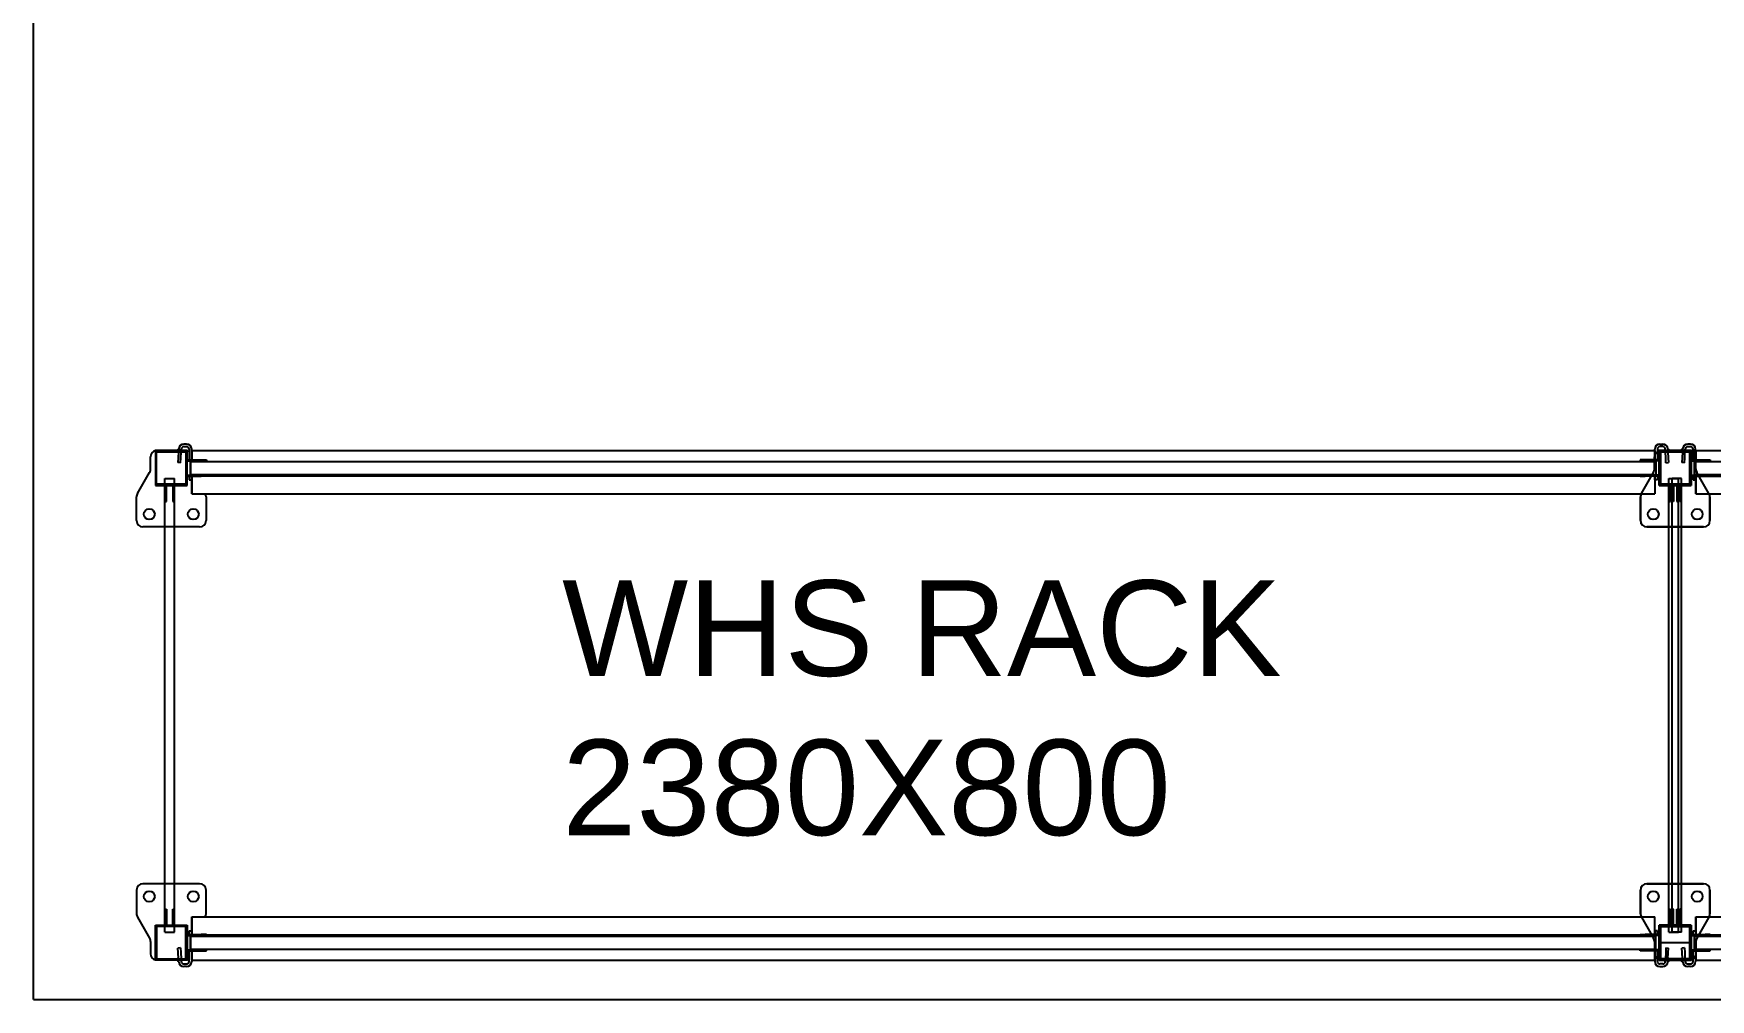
# Model space of a CAD drawing. Header units: millimetres. Extents: x 1478096 to 1808313, y 619971 to 762366.
# Drawn here: x 1781262 to 1783894, y 708918 to 710434 of the extents above; entities that cross this region are included whole.
import ezdxf

# ---------------------------------------------------------------- set-up
doc = ezdxf.new("R2010")
doc.units = ezdxf.units.MM
doc.header["$LTSCALE"] = 10
doc.layers.add('ZZZZDC-ARQ-PAINEL CAMARA', color=151, linetype='Continuous')
doc.layers.add('ZZZZDC-ARQ-RACK PREP.', color=11, linetype='Continuous')
doc.styles.add('RE-PLANTABASE(XREF)$1$ARIAL', font='arial.ttf')

# ---------------------------------------------------------------- blocks, each defined once
blk = doc.blocks.new('ZZRE-PLANTABASE(XREF)$0$RACK-CAMARA')
at = {"layer": 'ZZZZDC-ARQ-RACK PREP.', "linetype": 'ByBlock'}
for p, q in [((-0.3324, 2.4235), (-0.3656, 2.4045)), ((-0.29, 2.425), (-0.3271, 2.425)), ((0.29, 2.425), (0.3271, 2.425)), ((0.3324, 2.4235), (0.3656, 2.4045)), ((-0.4, 2.3865), (-0.4, 2.3955)), ((-0.4, 2.3955), (-0.345, 2.3955)), ((-0.3709, 2.403), (-0.39, 2.403)), ((-0.345, 2.3955), (-0.345, 2.368)), ((-0.28, 2.3655), (-0.28, 2.415)), ((0.28, 2.3655), (0.28, 2.415)), ((0.345, 2.3955), (0.345, 2.368)), ((0.4, 2.3955), (0.345, 2.3955)), ((0.3709, 2.403), (0.39, 2.403)), ((0.4, 2.3865), (0.4, 2.3955)), ((-0.398, 2.3865), (-0.4, 2.3865)), ((-0.4, 2.3855), (-0.4, 2.3865)), ((-0.4, 2.3824), (-0.4, 2.3855)), ((-0.4, 2.3814), (-0.4, 2.3824)), ((-0.4, 2.3805), (-0.4, 2.3814)), ((-0.4, 2.3795), (-0.4, 2.3805)), ((-0.4, 2.3805), (-0.398, 2.3805)), ((-0.4, 2.3615), (-0.4, 2.3795)), ((-0.4, 2.3795), (-0.398, 2.3795)), ((-0.347, 2.3935), (-0.398, 2.3935)), ((-0.398, 2.3935), (-0.398, 2.3865)), ((-0.398, 2.3865), (-0.398, 2.3855)), ((-0.398, 2.3855), (-0.398, 2.3824)), ((-0.398, 2.3824), (-0.398, 2.3814)), ((-0.398, 2.3814), (-0.398, 2.3805)), ((-0.398, 2.3805), (-0.398, 2.3795)), ((-0.398, 2.3795), (-0.398, 2.3615)), ((-0.356, 2.3805), (-0.356, 2.3655)), ((-0.356, 2.3805), (0.356, 2.3805)), ((-0.347, 2.366), (-0.347, 2.3935)), ((-0.347, 2.38), (-0.32, 2.38)), ((-0.347, 2.3475), (-0.347, 2.375)), ((-0.347, 2.3475), (-0.347, 2.375)), ((-0.32, 2.378), (-0.345, 2.378)), ((-0.345, 2.373), (-0.345, 2.3455)), ((-0.345, 2.373), (-0.345, 2.3455)), ((-0.32, 2.38), (-0.32, 2.378)), ((-0.28, 2.326), (-0.28, 2.3755)), ((-0.28, 2.326), (-0.28, 2.3755)), ((0.28, 2.326), (0.28, 2.3755)), ((0.28, 2.326), (0.28, 2.3755)), ((0.347, 2.38), (0.32, 2.38)), ((0.32, 2.38), (0.32, 2.378)), ((0.32, 2.378), (0.345, 2.378)), ((0.345, 2.373), (0.345, 2.3455)), ((0.345, 2.373), (0.345, 2.3455)), ((0.347, 2.366), (0.347, 2.3935)), ((0.347, 2.3935), (0.398, 2.3935)), ((0.347, 2.3475), (0.347, 2.375)), ((0.347, 2.3475), (0.347, 2.375)), ((0.356, 2.3805), (0.356, 2.3655)), ((0.398, 2.3935), (0.398, 2.3865)), ((0.398, 2.3865), (0.4, 2.3865)), ((0.398, 2.3865), (0.398, 2.3855)), ((0.398, 2.3855), (0.398, 2.3824)), ((0.398, 2.3824), (0.398, 2.3814)), ((0.398, 2.3814), (0.398, 2.3805)), ((0.398, 2.3805), (0.398, 2.3795)), ((0.4, 2.3805), (0.398, 2.3805)), ((0.4, 2.3795), (0.398, 2.3795)), ((0.398, 2.3795), (0.398, 2.3615)), ((0.4, 2.3855), (0.4, 2.3865)), ((0.4, 2.3824), (0.4, 2.3855)), ((0.4, 2.3814), (0.4, 2.3824)), ((0.4, 2.3805), (0.4, 2.3814)), ((0.4, 2.3795), (0.4, 2.3805)), ((0.4, 2.3615), (0.4, 2.3795)), ((-0.41, 2.3465), (-0.41, 2.3509)), ((-0.41, 2.3465), (-0.41, 2.3509)), ((-0.406, 2.3509), (-0.406, 2.3465)), ((-0.406, 2.3509), (-0.406, 2.3465)), ((-0.4024, 2.3589), (-0.4025, 2.3589)), ((-0.4024, 2.3589), (-0.4025, 2.3589)), ((-0.4024, 2.3589), (-0.4, 2.359)), ((-0.4024, 2.3589), (-0.4, 2.359)), ((-0.4, 2.355), (-0.4022, 2.3549)), ((-0.4, 2.355), (-0.4022, 2.3549)), ((-0.398, 2.3615), (-0.4, 2.3615)), ((-0.4, 2.3605), (-0.4, 2.3615)), ((-0.398, 2.3615), (-0.4, 2.3615)), ((-0.4, 2.3605), (-0.4, 2.3615)), ((-0.4, 2.3596), (-0.4, 2.3605)), ((-0.4, 2.3605), (-0.398, 2.3605)), ((-0.4, 2.3596), (-0.4, 2.3605)), ((-0.4, 2.3605), (-0.398, 2.3605)), ((-0.4, 2.3586), (-0.4, 2.3596)), ((-0.4, 2.3586), (-0.4, 2.3596)), ((-0.4, 2.3555), (-0.4, 2.3586)), ((-0.4, 2.3555), (-0.4, 2.3586)), ((-0.4, 2.3545), (-0.4, 2.3555)), ((-0.4, 2.3545), (-0.4, 2.3555)), ((-0.4, 2.3545), (-0.398, 2.3545)), ((-0.4, 2.3455), (-0.4, 2.3545)), ((-0.4, 2.3455), (-0.4, 2.3545)), ((-0.4, 2.3545), (-0.398, 2.3545)), ((-0.345, 2.3455), (-0.4, 2.3455)), ((-0.345, 2.3455), (-0.4, 2.3455)), ((-0.398, 2.3615), (-0.398, 2.3605)), ((-0.398, 2.3615), (-0.398, 2.3605)), ((-0.398, 2.3605), (-0.398, 2.3596)), ((-0.398, 2.3605), (-0.398, 2.3596)), ((-0.398, 2.3596), (-0.398, 2.3586)), ((-0.398, 2.3591), (-0.388, 2.3596)), ((-0.398, 2.3596), (-0.398, 2.3586)), ((-0.398, 2.3591), (-0.388, 2.3596)), ((-0.398, 2.3586), (-0.398, 2.3555)), ((-0.398, 2.3586), (-0.398, 2.3555)), ((-0.3878, 2.3556), (-0.398, 2.3551)), ((-0.3878, 2.3556), (-0.398, 2.3551)), ((-0.398, 2.3555), (-0.398, 2.3545)), ((-0.398, 2.3555), (-0.398, 2.3545)), ((-0.398, 2.3545), (-0.398, 2.3475)), ((-0.398, 2.3545), (-0.398, 2.3475)), ((-0.398, 2.3475), (-0.347, 2.3475)), ((-0.398, 2.3475), (-0.347, 2.3475)), ((-0.388, 2.3596), (-0.381, 2.36)), ((-0.388, 2.3596), (-0.381, 2.36)), ((-0.3808, 2.356), (-0.3878, 2.3556)), ((-0.3808, 2.356), (-0.3878, 2.3556)), ((-0.3855, 2.3455), (-0.3855, 2.3235)), ((-0.3855, 2.3455), (-0.3855, 2.3235)), ((-0.3839, 2.3455), (-0.3839, 2.3235)), ((-0.3839, 2.3455), (-0.3839, 2.3235)), ((-0.3808, 2.356), (-0.381, 2.36)), ((-0.3808, 2.356), (-0.381, 2.36)), ((-0.3611, 2.3455), (-0.3611, 2.3235)), ((-0.3611, 2.3455), (-0.3611, 2.3235)), ((-0.3595, 2.3455), (-0.3595, 2.3235)), ((-0.3595, 2.3455), (-0.3595, 2.3235)), ((-0.356, 2.3655), (0.356, 2.3655)), ((-0.32, 2.366), (-0.347, 2.366)), ((-0.345, 2.368), (-0.32, 2.368)), ((-0.32, 2.368), (-0.32, 2.366)), ((0.345, 2.368), (0.32, 2.368)), ((0.32, 2.368), (0.32, 2.366)), ((0.32, 2.366), (0.347, 2.366)), ((0.345, 2.3455), (0.4, 2.3455)), ((0.345, 2.3455), (0.4, 2.3455)), ((0.398, 2.3475), (0.347, 2.3475)), ((0.398, 2.3475), (0.347, 2.3475)), ((0.3595, 2.3455), (0.3595, 2.3235)), ((0.3595, 2.3455), (0.3595, 2.3235)), ((0.3611, 2.3455), (0.3611, 2.3235)), ((0.3611, 2.3455), (0.3611, 2.3235)), ((0.3808, 2.356), (0.381, 2.36)), ((0.3808, 2.356), (0.381, 2.36)), ((0.3808, 2.356), (0.3878, 2.3556)), ((0.3808, 2.356), (0.3878, 2.3556)), ((0.388, 2.3596), (0.381, 2.36)), ((0.388, 2.3596), (0.381, 2.36)), ((0.3839, 2.3455), (0.3839, 2.3235)), ((0.3839, 2.3455), (0.3839, 2.3235)), ((0.3855, 2.3455), (0.3855, 2.3235)), ((0.3855, 2.3455), (0.3855, 2.3235)), ((0.3878, 2.3556), (0.398, 2.3551)), ((0.3878, 2.3556), (0.398, 2.3551)), ((0.398, 2.3591), (0.388, 2.3596)), ((0.398, 2.3591), (0.388, 2.3596)), ((0.398, 2.3615), (0.4, 2.3615)), ((0.398, 2.3615), (0.398, 2.3605)), ((0.398, 2.3615), (0.4, 2.3615)), ((0.398, 2.3615), (0.398, 2.3605)), ((0.398, 2.3605), (0.398, 2.3596)), ((0.4, 2.3605), (0.398, 2.3605)), ((0.398, 2.3605), (0.398, 2.3596)), ((0.4, 2.3605), (0.398, 2.3605)), ((0.398, 2.3596), (0.398, 2.3586)), ((0.398, 2.3596), (0.398, 2.3586)), ((0.398, 2.3586), (0.398, 2.3555)), ((0.398, 2.3586), (0.398, 2.3555)), ((0.398, 2.3555), (0.398, 2.3545)), ((0.398, 2.3555), (0.398, 2.3545)), ((0.398, 2.3545), (0.398, 2.3475)), ((0.4, 2.3545), (0.398, 2.3545)), ((0.4, 2.3545), (0.398, 2.3545)), ((0.398, 2.3545), (0.398, 2.3475)), ((0.4, 2.3605), (0.4, 2.3615)), ((0.4, 2.3605), (0.4, 2.3615)), ((0.4, 2.3596), (0.4, 2.3605)), ((0.4, 2.3596), (0.4, 2.3605)), ((0.4, 2.3586), (0.4, 2.3596)), ((0.4, 2.3586), (0.4, 2.3596)), ((0.4024, 2.3589), (0.4, 2.359)), ((0.4024, 2.3589), (0.4, 2.359)), ((0.4, 2.3555), (0.4, 2.3586)), ((0.4, 2.3555), (0.4, 2.3586)), ((0.4, 2.3545), (0.4, 2.3555)), ((0.4, 2.3545), (0.4, 2.3555)), ((0.4, 2.355), (0.4022, 2.3549)), ((0.4, 2.355), (0.4022, 2.3549)), ((0.4, 2.3455), (0.4, 2.3545)), ((0.4, 2.3455), (0.4, 2.3545)), ((0.4024, 2.3589), (0.4025, 2.3589)), ((0.4024, 2.3589), (0.4025, 2.3589)), ((0.406, 2.3509), (0.406, 2.3465)), ((0.406, 2.3509), (0.406, 2.3465)), ((0.41, 2.3465), (0.41, 2.3509)), ((0.41, 2.3465), (0.41, 2.3509)), ((-0.402, 2.3425), (-0.3855, 2.3425)), ((-0.402, 2.3425), (-0.3855, 2.3425)), ((-0.3855, 2.3385), (-0.402, 2.3385)), ((-0.3855, 2.3385), (-0.402, 2.3385)), ((-0.4, 2.3382), (-0.4, 0.0422)), ((-0.3855, 2.3382), (-0.4, 2.3382)), ((-0.4, 2.3382), (-0.3855, 2.3382)), ((-0.3855, 2.3235), (-0.3855, 2.3155)), ((-0.3855, 2.3235), (-0.3855, 2.3155)), ((-0.3839, 2.3155), (-0.3839, 2.3235)), ((-0.3839, 2.3155), (-0.3839, 2.3235)), ((-0.3625, 2.3402), (-0.3825, 2.3402)), ((-0.3825, 2.3402), (-0.3625, 2.3402)), ((-0.3825, 2.3382), (-0.3825, 0.0402)), ((-0.3625, 2.3382), (-0.3625, 0.0402)), ((-0.3611, 2.3235), (-0.3611, 2.3155)), ((-0.3611, 2.3235), (-0.3611, 2.3155)), ((-0.36, 2.3382), (-0.36, 0.065)), ((-0.3595, 2.3425), (-0.354, 2.3425)), ((-0.3595, 2.3425), (-0.354, 2.3425)), ((-0.354, 2.3385), (-0.3595, 2.3385)), ((-0.354, 2.3385), (-0.3595, 2.3385)), ((-0.3318, 2.3382), (-0.3595, 2.3382)), ((-0.3595, 2.3382), (-0.3318, 2.3382)), ((-0.3595, 2.3155), (-0.3595, 2.3235)), ((-0.3595, 2.3155), (-0.3595, 2.3235)), ((-0.354, 2.3425), (-0.354, 2.3385)), ((-0.354, 2.3425), (-0.354, 2.3385)), ((-0.3318, 2.3382), (-0.3318, 0.0422)), ((0.3318, 2.3382), (0.3318, 0.0422)), ((0.3318, 2.3382), (0.3595, 2.3382)), ((0.3595, 2.3382), (0.3318, 2.3382)), ((0.3595, 2.3425), (0.354, 2.3425)), ((0.354, 2.3425), (0.354, 2.3385)), ((0.3595, 2.3425), (0.354, 2.3425)), ((0.354, 2.3425), (0.354, 2.3385)), ((0.354, 2.3385), (0.3595, 2.3385)), ((0.354, 2.3385), (0.3595, 2.3385)), ((0.3595, 2.3382), (0.36, 0.065)), ((0.3595, 2.3155), (0.3595, 2.3235)), ((0.3595, 2.3155), (0.3595, 2.3235)), ((0.3611, 2.3235), (0.3611, 2.3155)), ((0.3611, 2.3235), (0.3611, 2.3155)), ((0.3625, 2.3402), (0.3825, 2.3402)), ((0.3825, 2.3402), (0.3625, 2.3402)), ((0.3625, 2.3382), (0.3625, 0.0402)), ((0.3825, 2.3382), (0.3825, 0.0402)), ((0.3839, 2.3155), (0.3839, 2.3235)), ((0.3839, 2.3155), (0.3839, 2.3235)), ((0.402, 2.3425), (0.3855, 2.3425)), ((0.402, 2.3425), (0.3855, 2.3425)), ((0.3855, 2.3385), (0.402, 2.3385)), ((0.3855, 2.3385), (0.402, 2.3385)), ((0.3855, 2.3382), (0.4, 2.3382)), ((0.4, 2.3382), (0.3855, 2.3382)), ((0.3855, 2.3235), (0.3855, 2.3155)), ((0.3855, 2.3235), (0.3855, 2.3155)), ((0.4, 2.3382), (0.4, 0.0422)), ((-0.3855, 2.3155), (-0.3839, 2.3155)), ((-0.3855, 2.3155), (-0.3839, 2.3155)), ((-0.3839, 2.3155), (-0.3825, 2.3155)), ((-0.3839, 2.3155), (-0.3825, 2.3155)), ((-0.3625, 2.3155), (-0.3611, 2.3155)), ((-0.3625, 2.3155), (-0.3611, 2.3155)), ((-0.3611, 2.3155), (-0.3595, 2.3155)), ((-0.3611, 2.3155), (-0.3595, 2.3155)), ((-0.3271, 2.316), (-0.29, 2.316)), ((-0.3271, 2.316), (-0.29, 2.316)), ((0.3271, 2.316), (0.29, 2.316)), ((0.3271, 2.316), (0.29, 2.316)), ((0.3611, 2.3155), (0.3595, 2.3155)), ((0.3611, 2.3155), (0.3595, 2.3155)), ((0.3625, 2.3155), (0.3611, 2.3155)), ((0.3625, 2.3155), (0.3611, 2.3155)), ((0.3839, 2.3155), (0.3825, 2.3155)), ((0.3839, 2.3155), (0.3825, 2.3155)), ((0.3855, 2.3155), (0.3839, 2.3155)), ((0.3855, 2.3155), (0.3839, 2.3155)), ((-0.3855, 0.065), (-0.3839, 0.065)), ((-0.3855, 0.057), (-0.3855, 0.065)), ((-0.3855, 0.035), (-0.3855, 0.057)), ((-0.3839, 0.065), (-0.3825, 0.065)), ((-0.3839, 0.065), (-0.3839, 0.057)), ((-0.3839, 0.035), (-0.3839, 0.057)), ((-0.3625, 0.065), (-0.3611, 0.065)), ((-0.3611, 0.065), (-0.3595, 0.065)), ((-0.3611, 0.057), (-0.3611, 0.065)), ((-0.3611, 0.035), (-0.3611, 0.057)), ((-0.3595, 0.065), (-0.3595, 0.057)), ((-0.3595, 0.035), (-0.3595, 0.057)), ((-0.3271, 0.0645), (-0.29, 0.0645)), ((-0.28, 0.0545), (-0.28, 0.005)), ((0.28, 0.0545), (0.28, 0.005)), ((0.3271, 0.0645), (0.29, 0.0645)), ((0.3595, 0.065), (0.3595, 0.057)), ((0.3611, 0.065), (0.3595, 0.065)), ((0.3595, 0.035), (0.3595, 0.057)), ((0.3611, 0.057), (0.3611, 0.065)), ((0.3625, 0.065), (0.3611, 0.065)), ((0.3611, 0.035), (0.3611, 0.057)), ((0.3839, 0.065), (0.3825, 0.065)), ((0.3855, 0.065), (0.3839, 0.065)), ((0.3839, 0.065), (0.3839, 0.057)), ((0.3839, 0.035), (0.3839, 0.057)), ((0.3855, 0.057), (0.3855, 0.065)), ((0.3855, 0.035), (0.3855, 0.057)), ((-0.41, 0.034), (-0.41, 0.0296)), ((-0.406, 0.0296), (-0.406, 0.034)), ((-0.3855, 0.042), (-0.402, 0.042)), ((-0.402, 0.038), (-0.3855, 0.038)), ((-0.4, 0.0422), (-0.3855, 0.0422)), ((-0.345, 0.035), (-0.4, 0.035)), ((-0.4, 0.035), (-0.4, 0.026)), ((-0.398, 0.026), (-0.398, 0.033)), ((-0.398, 0.033), (-0.347, 0.033)), ((-0.3825, 0.0402), (-0.3625, 0.0402)), ((-0.3725, 0.035), (-0.3725, -0.015)), ((-0.3595, 0.0422), (-0.3318, 0.0422)), ((-0.354, 0.042), (-0.3595, 0.042)), ((-0.3595, 0.038), (-0.354, 0.038)), ((-0.354, 0.038), (-0.354, 0.042)), ((-0.347, 0.033), (-0.347, 0.0055)), ((-0.345, 0.0075), (-0.345, 0.035)), ((0.3595, 0.0422), (0.3318, 0.0422)), ((0.345, 0.0075), (0.345, 0.035)), ((0.345, 0.035), (0.4, 0.035)), ((0.347, 0.033), (0.347, 0.0055)), ((0.398, 0.033), (0.347, 0.033)), ((0.354, 0.038), (0.354, 0.042)), ((0.354, 0.042), (0.3595, 0.042)), ((0.3595, 0.038), (0.354, 0.038)), ((0.3825, 0.0402), (0.3625, 0.0402)), ((0.4, 0.0422), (0.3855, 0.0422)), ((0.3855, 0.042), (0.402, 0.042)), ((0.402, 0.038), (0.3855, 0.038)), ((0.398, 0.026), (0.398, 0.033)), ((0.4, 0.035), (0.4, 0.026)), ((0.406, 0.0296), (0.406, 0.034)), ((0.41, 0.034), (0.41, 0.0296)), ((-0.4024, 0.0216), (-0.4025, 0.0216)), ((-0.4024, 0.0216), (-0.4, 0.0215)), ((-0.4, 0.0255), (-0.4022, 0.0256)), ((-0.4, 0.026), (-0.398, 0.026)), ((-0.4, 0.026), (-0.4, 0.025)), ((-0.4, 0.025), (-0.4, 0.0219)), ((-0.4, 0.0219), (-0.4, 0.0209)), ((-0.4, 0.0209), (-0.4, 0.02)), ((-0.4, 0.02), (-0.4, 0.019)), ((-0.4, 0.02), (-0.398, 0.02)), ((-0.4, 0.019), (-0.4, 0.001)), ((-0.398, 0.019), (-0.4, 0.019)), ((-0.4, 0.001), (-0.398, 0.001)), ((-0.4, 0.001), (-0.4, 0)), ((-0.398, 0.025), (-0.398, 0.026)), ((-0.3878, 0.0249), (-0.398, 0.0254)), ((-0.398, 0.0219), (-0.398, 0.025)), ((-0.398, 0.0209), (-0.398, 0.0219)), ((-0.398, 0.0214), (-0.388, 0.0209)), ((-0.398, 0.02), (-0.398, 0.0209)), ((-0.398, 0.019), (-0.398, 0.02)), ((-0.398, 0.001), (-0.398, 0.019)), ((-0.398, 0), (-0.398, 0.001)), ((-0.388, 0.0209), (-0.381, 0.0205)), ((-0.3808, 0.0245), (-0.3878, 0.0249)), ((-0.3808, 0.0245), (-0.381, 0.0205)), ((-0.356, 0), (-0.356, 0.015)), ((-0.356, 0.015), (0.356, 0.015)), ((-0.356, 0), (0.356, 0)), ((-0.347, 0.0145), (-0.347, -0.013)), ((-0.32, 0.0145), (-0.347, 0.0145)), ((-0.347, 0.0005), (-0.32, 0.0005)), ((-0.345, -0.015), (-0.345, 0.0125)), ((-0.345, 0.0125), (-0.32, 0.0125)), ((-0.32, 0.0025), (-0.345, 0.0025)), ((-0.32, 0.0125), (-0.32, 0.0145)), ((-0.32, 0.0005), (-0.32, 0.0025)), ((-0.28, 0.015), (-0.28, -0.0345)), ((0.28, 0.015), (0.28, -0.0345)), ((0.32, 0.0125), (0.32, 0.0145)), ((0.32, 0.0145), (0.347, 0.0145)), ((0.345, 0.0125), (0.32, 0.0125)), ((0.32, 0.0005), (0.32, 0.0025)), ((0.32, 0.0025), (0.345, 0.0025)), ((0.347, 0.0005), (0.32, 0.0005)), ((0.345, -0.015), (0.345, 0.0125)), ((0.347, 0.0145), (0.347, -0.013)), ((0.356, 0), (0.356, 0.015)), ((0.3808, 0.0245), (0.3878, 0.0249)), ((0.3808, 0.0245), (0.381, 0.0205)), ((0.388, 0.0209), (0.381, 0.0205)), ((0.3878, 0.0249), (0.398, 0.0254)), ((0.398, 0.0214), (0.388, 0.0209)), ((0.4, 0.026), (0.398, 0.026)), ((0.398, 0.025), (0.398, 0.026)), ((0.398, 0.0219), (0.398, 0.025)), ((0.398, 0.0209), (0.398, 0.0219)), ((0.398, 0.02), (0.398, 0.0209)), ((0.398, 0.019), (0.398, 0.02)), ((0.4, 0.02), (0.398, 0.02)), ((0.398, 0.001), (0.398, 0.019)), ((0.398, 0.019), (0.4, 0.019)), ((0.4, 0.001), (0.398, 0.001)), ((0.398, 0), (0.398, 0.001)), ((0.4, 0.026), (0.4, 0.025)), ((0.4, 0.0255), (0.4022, 0.0256)), ((0.4, 0.025), (0.4, 0.0219)), ((0.4, 0.0219), (0.4, 0.0209)), ((0.4024, 0.0216), (0.4, 0.0215)), ((0.4, 0.0209), (0.4, 0.02)), ((0.4, 0.02), (0.4, 0.019)), ((0.4, 0.019), (0.4, 0.001)), ((0.4, 0.001), (0.4, 0)), ((0.4024, 0.0216), (0.4025, 0.0216)), ((-0.4, 0), (-0.4, -0.0009)), ((-0.4, 0), (-0.398, 0)), ((-0.4, -0.0009), (-0.4, -0.0019)), ((-0.4, -0.0019), (-0.4, -0.005)), ((-0.4, -0.005), (-0.4, -0.006)), ((-0.398, -0.006), (-0.4, -0.006)), ((-0.4, -0.006), (-0.4, -0.015)), ((-0.4, -0.015), (-0.345, -0.015)), ((-0.398, -0.0009), (-0.398, 0)), ((-0.398, -0.0019), (-0.398, -0.0009)), ((-0.398, -0.005), (-0.398, -0.0019)), ((-0.398, -0.006), (-0.398, -0.005)), ((-0.398, -0.013), (-0.398, -0.006)), ((-0.347, -0.013), (-0.398, -0.013)), ((-0.3709, -0.0225), (-0.39, -0.0225)), ((-0.3324, -0.043), (-0.3656, -0.024)), ((0.3324, -0.043), (0.3656, -0.024)), ((0.4, -0.015), (0.345, -0.015)), ((0.347, -0.013), (0.398, -0.013)), ((0.3709, -0.0225), (0.39, -0.0225)), ((0.398, -0.0009), (0.398, 0)), ((0.4, 0), (0.398, 0)), ((0.398, -0.0019), (0.398, -0.0009)), ((0.398, -0.005), (0.398, -0.0019)), ((0.398, -0.006), (0.398, -0.005)), ((0.398, -0.013), (0.398, -0.006)), ((0.398, -0.006), (0.4, -0.006)), ((0.4, 0), (0.4, -0.0009)), ((0.4, -0.0009), (0.4, -0.0019)), ((0.4, -0.0019), (0.4, -0.005)), ((0.4, -0.005), (0.4, -0.006)), ((0.4, -0.006), (0.4, -0.015)), ((-0.29, -0.0445), (-0.3271, -0.0445)), ((0.29, -0.0445), (0.3271, -0.0445))]:
    blk.add_line(p, q, dxfattribs=at)
for centre in [(-0.3, 2.405), (0.3, 2.405), (-0.3, 2.336), (-0.3, 2.336), (0.3, 2.336), (0.3, 2.336), (-0.3, 0.0445), (0.3, 0.0445), (-0.3, -0.0245), (0.3, -0.0245)]:
    blk.add_circle(centre, 0.0085, dxfattribs=at)
for centre, radius, start, end in [((-0.3271, 2.415), 0.01, 90, 122.0054), ((-0.29, 2.415), 0.01, 0, 90), ((0.29, 2.415), 0.01, 90, 180), ((0.3271, 2.415), 0.01, 57.9946, 90), ((-0.39, 2.393), 0.01, 90, 165.5225), ((-0.3709, 2.413), 0.01, 270, 302.0054), ((0.3709, 2.413), 0.01, 237.9946, 270), ((0.39, 2.393), 0.01, 14.4775, 90), ((-0.402, 2.3509), 0.008, 92.9609, 180), ((-0.402, 2.3509), 0.008, 92.9609, 180), ((-0.402, 2.3465), 0.008, 180, 270), ((-0.402, 2.3465), 0.008, 180, 270), ((-0.402, 2.3509), 0.004, 92.9609, 180), ((-0.402, 2.3509), 0.004, 92.9609, 180), ((-0.402, 2.3465), 0.004, 180, 270), ((-0.402, 2.3465), 0.004, 180, 270), ((-0.3994, 2.3578), 0.00325, 100.4456, 160.3411), ((-0.3994, 2.3578), 0.00325, 100.4456, 160.3411), ((-0.39, 2.348), 0.01, 194.4775, 213.3687), ((-0.39, 2.348), 0.01, 194.4775, 213.3653), ((-0.3994, 2.3578), 0.00325, 25.5808, 64.2731), ((-0.3994, 2.3578), 0.00325, 25.5808, 64.2731), ((0.3994, 2.3578), 0.00325, 115.7269, 154.4192), ((0.3994, 2.3578), 0.00325, 115.7269, 154.4192), ((0.39, 2.348), 0.01, 326.6313, 345.5225), ((0.39, 2.348), 0.01, 326.6347, 345.5225), ((0.3994, 2.3578), 0.00325, 19.6589, 79.5544), ((0.3994, 2.3578), 0.00325, 19.6589, 79.5544), ((0.402, 2.3465), 0.008, 270, 0), ((0.402, 2.3465), 0.004, 270, 0), ((0.402, 2.3465), 0.004, 270, 0), ((0.402, 2.3465), 0.008, 270, 0), ((0.402, 2.3509), 0.004, 0, 87.0391), ((0.402, 2.3509), 0.004, 0, 87.0391), ((0.402, 2.3509), 0.008, 0, 87.0391), ((0.402, 2.3509), 0.008, 0, 87.0391), ((-0.39, 2.348), 0.01, 251.8096, 257.1738), ((-0.39, 2.348), 0.01, 251.8007, 257.1491), ((-0.3271, 2.326), 0.01, 242.434, 270), ((-0.3271, 2.326), 0.01, 242.434, 270), ((-0.29, 2.326), 0.01, 270, 0), ((-0.29, 2.326), 0.01, 270, 0), ((0.29, 2.326), 0.01, 180, 270), ((0.29, 2.326), 0.01, 180, 270), ((0.3271, 2.326), 0.01, 270, 297.566), ((0.3271, 2.326), 0.01, 270, 297.566), ((0.39, 2.348), 0.01, 282.8262, 288.1904), ((0.39, 2.348), 0.01, 282.8509, 288.1993), ((-0.3271, 0.0545), 0.01, 90, 117.566), ((-0.29, 0.0545), 0.01, 0, 90), ((0.29, 0.0545), 0.01, 90, 180), ((0.3271, 0.0545), 0.01, 62.434, 90), ((-0.402, 0.034), 0.008, 90, 180), ((-0.402, 0.0296), 0.008, 180, 267.0391), ((-0.402, 0.034), 0.004, 90, 180), ((-0.402, 0.0296), 0.004, 180, 267.0391), ((-0.39, 0.0325), 0.01, 146.6347, 165.5225), ((-0.39, 0.0325), 0.01, 102.8509, 108.1993), ((0.39, 0.0325), 0.01, 71.8007, 77.1491), ((0.39, 0.0325), 0.01, 14.4775, 33.3653), ((0.402, 0.034), 0.008, 0, 90), ((0.402, 0.034), 0.004, 0, 90), ((0.402, 0.0296), 0.004, 272.9609, 0), ((0.402, 0.0296), 0.008, 272.9609, 0), ((-0.3994, 0.0227), 0.00325, 199.6589, 259.5544), ((-0.3994, 0.0227), 0.00325, 295.7269, 334.4192), ((0.3994, 0.0227), 0.00325, 205.5808, 244.2731), ((0.3994, 0.0227), 0.00325, 280.4456, 340.3411), ((-0.39, -0.0125), 0.01, 194.4775, 270), ((-0.3709, -0.0325), 0.01, 57.9946, 90), ((0.3709, -0.0325), 0.01, 90, 122.0054), ((0.39, -0.0125), 0.01, 270, 345.5225), ((-0.3271, -0.0345), 0.01, 237.9946, 270), ((-0.29, -0.0345), 0.01, 270, 0), ((0.29, -0.0345), 0.01, 180, 270), ((0.3271, -0.0345), 0.01, 270, 302.0054)]:
    blk.add_arc(centre, radius, start, end, dxfattribs=at)
blk = doc.blocks.new('ZZRE-PLANTABASE(XREF)$0$RACK-CAMARA-MITAD')
at = {"layer": 'ZZZZDC-ARQ-RACK PREP.'}
for p, q in [((-0.3709, 1.2127), (-0.39, 1.2127)), ((-0.3324, 1.2332), (-0.3656, 1.2143)), ((-0.29, 1.2347), (-0.3271, 1.2347)), ((-0.28, 1.1752), (-0.28, 1.2247)), ((0.28, 1.1752), (0.28, 1.2247)), ((0.29, 1.2347), (0.3271, 1.2347)), ((0.3324, 1.2332), (0.3656, 1.2143)), ((0.3709, 1.2127), (0.39, 1.2127)), ((-0.4, 1.1962), (-0.4, 1.2052)), ((-0.4, 1.2052), (-0.345, 1.2052)), ((-0.398, 1.1962), (-0.4, 1.1962)), ((-0.4, 1.1952), (-0.4, 1.1962)), ((-0.4, 1.1922), (-0.4, 1.1952)), ((-0.4, 1.1912), (-0.4, 1.1922)), ((-0.4, 1.1902), (-0.4, 1.1912)), ((-0.4, 1.1892), (-0.4, 1.1902)), ((-0.4, 1.1902), (-0.398, 1.1902)), ((-0.4, 1.1712), (-0.4, 1.1892)), ((-0.4, 1.1892), (-0.398, 1.1892)), ((-0.347, 1.2032), (-0.398, 1.2032)), ((-0.398, 1.2032), (-0.398, 1.1962)), ((-0.398, 1.1962), (-0.398, 1.1952)), ((-0.398, 1.1952), (-0.398, 1.1922)), ((-0.398, 1.1922), (-0.398, 1.1912)), ((-0.398, 1.1912), (-0.398, 1.1902)), ((-0.398, 1.1902), (-0.398, 1.1892)), ((-0.398, 1.1892), (-0.398, 1.1712)), ((-0.356, 1.1902), (-0.356, 1.1752)), ((-0.356, 1.1902), (0.356, 1.1902)), ((-0.347, 1.1757), (-0.347, 1.2032)), ((-0.347, 1.1897), (-0.32, 1.1897)), ((-0.347, 1.1572), (-0.347, 1.1847)), ((-0.347, 1.1572), (-0.347, 1.1847)), ((-0.345, 1.2052), (-0.345, 1.1777)), ((-0.32, 1.1877), (-0.345, 1.1877)), ((-0.32, 1.1897), (-0.32, 1.1877)), ((-0.28, 1.1357), (-0.28, 1.1852)), ((-0.28, 1.1357), (-0.28, 1.1852)), ((0.28, 1.1357), (0.28, 1.1852)), ((0.28, 1.1357), (0.28, 1.1852)), ((0.347, 1.1897), (0.32, 1.1897)), ((0.32, 1.1897), (0.32, 1.1877)), ((0.32, 1.1877), (0.345, 1.1877)), ((0.345, 1.2052), (0.345, 1.1777)), ((0.4, 1.2052), (0.345, 1.2052)), ((0.347, 1.1757), (0.347, 1.2032)), ((0.347, 1.2032), (0.398, 1.2032)), ((0.347, 1.1572), (0.347, 1.1847)), ((0.347, 1.1572), (0.347, 1.1847)), ((0.356, 1.1902), (0.356, 1.1752)), ((0.398, 1.2032), (0.398, 1.1962)), ((0.398, 1.1962), (0.4, 1.1962)), ((0.398, 1.1962), (0.398, 1.1952)), ((0.398, 1.1952), (0.398, 1.1922)), ((0.398, 1.1922), (0.398, 1.1912)), ((0.398, 1.1912), (0.398, 1.1902)), ((0.398, 1.1902), (0.398, 1.1892)), ((0.4, 1.1902), (0.398, 1.1902)), ((0.4, 1.1892), (0.398, 1.1892)), ((0.398, 1.1892), (0.398, 1.1712)), ((0.4, 1.1962), (0.4, 1.2052)), ((0.4, 1.1952), (0.4, 1.1962)), ((0.4, 1.1922), (0.4, 1.1952)), ((0.4, 1.1912), (0.4, 1.1922)), ((0.4, 1.1902), (0.4, 1.1912)), ((0.4, 1.1892), (0.4, 1.1902)), ((0.4, 1.1712), (0.4, 1.1892)), ((-0.41, 1.1562), (-0.41, 1.1607)), ((-0.41, 1.1562), (-0.41, 1.1607)), ((-0.406, 1.1607), (-0.406, 1.1562)), ((-0.406, 1.1607), (-0.406, 1.1562)), ((-0.4024, 1.1686), (-0.4025, 1.1686)), ((-0.4024, 1.1686), (-0.4025, 1.1686)), ((-0.4024, 1.1686), (-0.4, 1.1688)), ((-0.4024, 1.1686), (-0.4, 1.1688)), ((-0.4, 1.1648), (-0.4022, 1.1646)), ((-0.4, 1.1648), (-0.4022, 1.1646)), ((-0.398, 1.1712), (-0.4, 1.1712)), ((-0.4, 1.1702), (-0.4, 1.1712)), ((-0.398, 1.1712), (-0.4, 1.1712)), ((-0.4, 1.1702), (-0.4, 1.1712)), ((-0.4, 1.1693), (-0.4, 1.1702)), ((-0.4, 1.1702), (-0.398, 1.1702)), ((-0.4, 1.1693), (-0.4, 1.1702)), ((-0.4, 1.1702), (-0.398, 1.1702)), ((-0.4, 1.1683), (-0.4, 1.1693)), ((-0.4, 1.1683), (-0.4, 1.1693)), ((-0.4, 1.1652), (-0.4, 1.1683)), ((-0.4, 1.1652), (-0.4, 1.1683)), ((-0.4, 1.1642), (-0.4, 1.1652)), ((-0.4, 1.1642), (-0.4, 1.1652)), ((-0.4, 1.1642), (-0.398, 1.1642)), ((-0.4, 1.1552), (-0.4, 1.1642)), ((-0.4, 1.1552), (-0.4, 1.1642)), ((-0.4, 1.1642), (-0.398, 1.1642)), ((-0.398, 1.1712), (-0.398, 1.1702)), ((-0.398, 1.1712), (-0.398, 1.1702)), ((-0.398, 1.1702), (-0.398, 1.1693)), ((-0.398, 1.1702), (-0.398, 1.1693)), ((-0.398, 1.1689), (-0.388, 1.1694)), ((-0.398, 1.1689), (-0.388, 1.1694)), ((-0.398, 1.1693), (-0.398, 1.1683)), ((-0.398, 1.1693), (-0.398, 1.1683)), ((-0.398, 1.1683), (-0.398, 1.1652)), ((-0.398, 1.1683), (-0.398, 1.1652)), ((-0.3878, 1.1654), (-0.398, 1.1649)), ((-0.3878, 1.1654), (-0.398, 1.1649)), ((-0.398, 1.1652), (-0.398, 1.1642)), ((-0.398, 1.1652), (-0.398, 1.1642)), ((-0.398, 1.1642), (-0.398, 1.1572)), ((-0.398, 1.1642), (-0.398, 1.1572)), ((-0.388, 1.1694), (-0.381, 1.1697)), ((-0.388, 1.1694), (-0.381, 1.1697)), ((-0.3808, 1.1658), (-0.3878, 1.1654)), ((-0.3808, 1.1658), (-0.3878, 1.1654)), ((-0.3808, 1.1658), (-0.381, 1.1697)), ((-0.3808, 1.1658), (-0.381, 1.1697)), ((-0.356, 1.1752), (0.356, 1.1752)), ((-0.32, 1.1757), (-0.347, 1.1757)), ((-0.345, 1.1827), (-0.345, 1.1552)), ((-0.345, 1.1827), (-0.345, 1.1552)), ((-0.345, 1.1777), (-0.32, 1.1777)), ((-0.32, 1.1777), (-0.32, 1.1757)), ((0.345, 1.1777), (0.32, 1.1777)), ((0.32, 1.1777), (0.32, 1.1757)), ((0.32, 1.1757), (0.347, 1.1757)), ((0.345, 1.1827), (0.345, 1.1552)), ((0.345, 1.1827), (0.345, 1.1552)), ((0.3808, 1.1658), (0.381, 1.1697)), ((0.3808, 1.1658), (0.381, 1.1697)), ((0.3808, 1.1658), (0.3878, 1.1654)), ((0.3808, 1.1658), (0.3878, 1.1654)), ((0.388, 1.1694), (0.381, 1.1697)), ((0.388, 1.1694), (0.381, 1.1697)), ((0.3878, 1.1654), (0.398, 1.1649)), ((0.3878, 1.1654), (0.398, 1.1649)), ((0.398, 1.1689), (0.388, 1.1694)), ((0.398, 1.1689), (0.388, 1.1694)), ((0.398, 1.1712), (0.4, 1.1712)), ((0.398, 1.1712), (0.398, 1.1702)), ((0.398, 1.1712), (0.4, 1.1712)), ((0.398, 1.1712), (0.398, 1.1702)), ((0.398, 1.1702), (0.398, 1.1693)), ((0.4, 1.1702), (0.398, 1.1702)), ((0.398, 1.1702), (0.398, 1.1693)), ((0.4, 1.1702), (0.398, 1.1702)), ((0.398, 1.1693), (0.398, 1.1683)), ((0.398, 1.1693), (0.398, 1.1683)), ((0.398, 1.1683), (0.398, 1.1652)), ((0.398, 1.1683), (0.398, 1.1652)), ((0.398, 1.1652), (0.398, 1.1642)), ((0.398, 1.1652), (0.398, 1.1642)), ((0.398, 1.1642), (0.398, 1.1572)), ((0.4, 1.1642), (0.398, 1.1642)), ((0.4, 1.1642), (0.398, 1.1642)), ((0.398, 1.1642), (0.398, 1.1572)), ((0.4, 1.1702), (0.4, 1.1712)), ((0.4, 1.1702), (0.4, 1.1712)), ((0.4, 1.1693), (0.4, 1.1702)), ((0.4, 1.1693), (0.4, 1.1702)), ((0.4, 1.1683), (0.4, 1.1693)), ((0.4, 1.1683), (0.4, 1.1693)), ((0.4024, 1.1686), (0.4, 1.1688)), ((0.4024, 1.1686), (0.4, 1.1688)), ((0.4, 1.1652), (0.4, 1.1683)), ((0.4, 1.1652), (0.4, 1.1683)), ((0.4, 1.1642), (0.4, 1.1652)), ((0.4, 1.1642), (0.4, 1.1652)), ((0.4, 1.1648), (0.4022, 1.1646)), ((0.4, 1.1648), (0.4022, 1.1646)), ((0.4, 1.1552), (0.4, 1.1642)), ((0.4, 1.1552), (0.4, 1.1642)), ((0.4024, 1.1686), (0.4025, 1.1686)), ((0.4024, 1.1686), (0.4025, 1.1686)), ((0.406, 1.1607), (0.406, 1.1562)), ((0.406, 1.1607), (0.406, 1.1562)), ((0.41, 1.1562), (0.41, 1.1607)), ((0.41, 1.1562), (0.41, 1.1607)), ((-0.402, 1.1522), (-0.3855, 1.1522)), ((-0.402, 1.1522), (-0.3855, 1.1522)), ((-0.3855, 1.1482), (-0.402, 1.1482)), ((-0.3855, 1.1482), (-0.402, 1.1482)), ((-0.345, 1.1552), (-0.4, 1.1552)), ((-0.345, 1.1552), (-0.4, 1.1552)), ((-0.4, 1.148), (-0.4, 0.0422)), ((-0.3855, 1.148), (-0.4, 1.148)), ((-0.4, 1.148), (-0.3855, 1.148)), ((-0.398, 1.1572), (-0.347, 1.1572)), ((-0.398, 1.1572), (-0.347, 1.1572)), ((-0.3855, 1.1552), (-0.3855, 1.1332)), ((-0.3855, 1.1552), (-0.3855, 1.1332)), ((-0.3855, 1.1332), (-0.3855, 1.1252)), ((-0.3855, 1.1332), (-0.3855, 1.1252)), ((-0.3839, 1.1552), (-0.3839, 1.1332)), ((-0.3839, 1.1552), (-0.3839, 1.1332)), ((-0.3839, 1.1252), (-0.3839, 1.1332)), ((-0.3839, 1.1252), (-0.3839, 1.1332)), ((-0.3625, 1.15), (-0.3825, 1.15)), ((-0.3825, 1.15), (-0.3625, 1.15)), ((-0.3825, 1.148), (-0.3825, 0.0402)), ((-0.3625, 1.148), (-0.3625, 0.0402)), ((-0.3611, 1.1552), (-0.3611, 1.1332)), ((-0.3611, 1.1552), (-0.3611, 1.1332)), ((-0.3611, 1.1332), (-0.3611, 1.1252)), ((-0.3611, 1.1332), (-0.3611, 1.1252)), ((-0.36, 1.148), (-0.36, 0.065)), ((-0.3595, 1.1552), (-0.3595, 1.1332)), ((-0.3595, 1.1552), (-0.3595, 1.1332)), ((-0.3595, 1.1522), (-0.354, 1.1522)), ((-0.3595, 1.1522), (-0.354, 1.1522)), ((-0.354, 1.1482), (-0.3595, 1.1482)), ((-0.354, 1.1482), (-0.3595, 1.1482)), ((-0.3318, 1.148), (-0.3595, 1.148)), ((-0.3595, 1.148), (-0.3318, 1.148)), ((-0.3595, 1.1252), (-0.3595, 1.1332)), ((-0.3595, 1.1252), (-0.3595, 1.1332)), ((-0.354, 1.1522), (-0.354, 1.1482)), ((-0.354, 1.1522), (-0.354, 1.1482)), ((-0.3318, 1.148), (-0.3318, 0.0422)), ((0.3318, 1.148), (0.3318, 0.0422)), ((0.3318, 1.148), (0.3595, 1.148)), ((0.3595, 1.148), (0.3318, 1.148)), ((0.345, 1.1552), (0.4, 1.1552)), ((0.345, 1.1552), (0.4, 1.1552)), ((0.398, 1.1572), (0.347, 1.1572)), ((0.398, 1.1572), (0.347, 1.1572)), ((0.3595, 1.1522), (0.354, 1.1522)), ((0.354, 1.1522), (0.354, 1.1482)), ((0.3595, 1.1522), (0.354, 1.1522)), ((0.354, 1.1522), (0.354, 1.1482)), ((0.354, 1.1482), (0.3595, 1.1482)), ((0.354, 1.1482), (0.3595, 1.1482)), ((0.3595, 1.1552), (0.3595, 1.1332)), ((0.3595, 1.1552), (0.3595, 1.1332)), ((0.3595, 1.148), (0.36, 0.065)), ((0.3595, 1.1252), (0.3595, 1.1332)), ((0.3595, 1.1252), (0.3595, 1.1332)), ((0.3611, 1.1552), (0.3611, 1.1332)), ((0.3611, 1.1552), (0.3611, 1.1332)), ((0.3611, 1.1332), (0.3611, 1.1252)), ((0.3611, 1.1332), (0.3611, 1.1252)), ((0.3625, 1.15), (0.3825, 1.15)), ((0.3825, 1.15), (0.3625, 1.15)), ((0.3625, 1.148), (0.3625, 0.0402)), ((0.3825, 1.148), (0.3825, 0.0402)), ((0.3839, 1.1552), (0.3839, 1.1332)), ((0.3839, 1.1552), (0.3839, 1.1332)), ((0.3839, 1.1252), (0.3839, 1.1332)), ((0.3839, 1.1252), (0.3839, 1.1332)), ((0.3855, 1.1552), (0.3855, 1.1332)), ((0.3855, 1.1552), (0.3855, 1.1332)), ((0.402, 1.1522), (0.3855, 1.1522)), ((0.402, 1.1522), (0.3855, 1.1522)), ((0.3855, 1.1482), (0.402, 1.1482)), ((0.3855, 1.1482), (0.402, 1.1482)), ((0.3855, 1.148), (0.4, 1.148)), ((0.4, 1.148), (0.3855, 1.148)), ((0.3855, 1.1332), (0.3855, 1.1252)), ((0.3855, 1.1332), (0.3855, 1.1252)), ((0.4, 1.148), (0.4, 0.0422)), ((-0.3855, 1.1252), (-0.3839, 1.1252)), ((-0.3855, 1.1252), (-0.3839, 1.1252)), ((-0.3839, 1.1252), (-0.3825, 1.1252)), ((-0.3839, 1.1252), (-0.3825, 1.1252)), ((-0.3625, 1.1252), (-0.3611, 1.1252)), ((-0.3625, 1.1252), (-0.3611, 1.1252)), ((-0.3611, 1.1252), (-0.3595, 1.1252)), ((-0.3611, 1.1252), (-0.3595, 1.1252)), ((-0.3271, 1.1257), (-0.29, 1.1257)), ((-0.3271, 1.1257), (-0.29, 1.1257)), ((0.3271, 1.1257), (0.29, 1.1257)), ((0.3271, 1.1257), (0.29, 1.1257)), ((0.3611, 1.1252), (0.3595, 1.1252)), ((0.3611, 1.1252), (0.3595, 1.1252)), ((0.3625, 1.1252), (0.3611, 1.1252)), ((0.3625, 1.1252), (0.3611, 1.1252)), ((0.3839, 1.1252), (0.3825, 1.1252)), ((0.3839, 1.1252), (0.3825, 1.1252)), ((0.3855, 1.1252), (0.3839, 1.1252)), ((0.3855, 1.1252), (0.3839, 1.1252)), ((-0.3855, 0.065), (-0.3839, 0.065)), ((-0.3855, 0.057), (-0.3855, 0.065)), ((-0.3855, 0.035), (-0.3855, 0.057)), ((-0.3839, 0.065), (-0.3825, 0.065)), ((-0.3839, 0.065), (-0.3839, 0.057)), ((-0.3839, 0.035), (-0.3839, 0.057)), ((-0.3625, 0.065), (-0.3611, 0.065)), ((-0.3611, 0.065), (-0.3595, 0.065)), ((-0.3611, 0.057), (-0.3611, 0.065)), ((-0.3611, 0.035), (-0.3611, 0.057)), ((-0.3595, 0.065), (-0.3595, 0.057)), ((-0.3595, 0.035), (-0.3595, 0.057)), ((-0.3271, 0.0645), (-0.29, 0.0645)), ((-0.28, 0.0545), (-0.28, 0.005)), ((0.28, 0.0545), (0.28, 0.005)), ((0.3271, 0.0645), (0.29, 0.0645)), ((0.3595, 0.065), (0.3595, 0.057)), ((0.3611, 0.065), (0.3595, 0.065)), ((0.3595, 0.035), (0.3595, 0.057)), ((0.3611, 0.057), (0.3611, 0.065)), ((0.3625, 0.065), (0.3611, 0.065)), ((0.3611, 0.035), (0.3611, 0.057)), ((0.3839, 0.065), (0.3825, 0.065)), ((0.3855, 0.065), (0.3839, 0.065)), ((0.3839, 0.065), (0.3839, 0.057)), ((0.3839, 0.035), (0.3839, 0.057)), ((0.3855, 0.057), (0.3855, 0.065)), ((0.3855, 0.035), (0.3855, 0.057)), ((-0.41, 0.034), (-0.41, 0.0296)), ((-0.406, 0.0296), (-0.406, 0.034)), ((-0.3855, 0.042), (-0.402, 0.042)), ((-0.402, 0.038), (-0.3855, 0.038)), ((-0.4, 0.0422), (-0.3855, 0.0422)), ((-0.345, 0.035), (-0.4, 0.035)), ((-0.4, 0.035), (-0.4, 0.026)), ((-0.398, 0.026), (-0.398, 0.033)), ((-0.398, 0.033), (-0.347, 0.033)), ((-0.3825, 0.0402), (-0.3625, 0.0402)), ((-0.3725, 0.035), (-0.3725, -0.015)), ((-0.3595, 0.0422), (-0.3318, 0.0422)), ((-0.354, 0.042), (-0.3595, 0.042)), ((-0.3595, 0.038), (-0.354, 0.038)), ((-0.354, 0.038), (-0.354, 0.042)), ((-0.347, 0.033), (-0.347, 0.0055)), ((-0.345, 0.0075), (-0.345, 0.035)), ((0.3595, 0.0422), (0.3318, 0.0422)), ((0.345, 0.0075), (0.345, 0.035)), ((0.345, 0.035), (0.4, 0.035)), ((0.347, 0.033), (0.347, 0.0055)), ((0.398, 0.033), (0.347, 0.033)), ((0.354, 0.038), (0.354, 0.042)), ((0.354, 0.042), (0.3595, 0.042)), ((0.3595, 0.038), (0.354, 0.038)), ((0.3825, 0.0402), (0.3625, 0.0402)), ((0.4, 0.0422), (0.3855, 0.0422)), ((0.3855, 0.042), (0.402, 0.042)), ((0.402, 0.038), (0.3855, 0.038)), ((0.398, 0.026), (0.398, 0.033)), ((0.4, 0.035), (0.4, 0.026)), ((0.406, 0.0296), (0.406, 0.034)), ((0.41, 0.034), (0.41, 0.0296)), ((-0.4024, 0.0216), (-0.4025, 0.0216)), ((-0.4024, 0.0216), (-0.4, 0.0215)), ((-0.4, 0.0255), (-0.4022, 0.0256)), ((-0.4, 0.026), (-0.398, 0.026)), ((-0.4, 0.026), (-0.4, 0.025)), ((-0.4, 0.025), (-0.4, 0.0219)), ((-0.4, 0.0219), (-0.4, 0.0209)), ((-0.4, 0.0209), (-0.4, 0.02)), ((-0.4, 0.02), (-0.4, 0.019)), ((-0.4, 0.02), (-0.398, 0.02)), ((-0.4, 0.019), (-0.4, 0.001)), ((-0.398, 0.019), (-0.4, 0.019)), ((-0.4, 0.001), (-0.398, 0.001)), ((-0.4, 0.001), (-0.4, 0)), ((-0.398, 0.025), (-0.398, 0.026)), ((-0.3878, 0.0249), (-0.398, 0.0254)), ((-0.398, 0.0219), (-0.398, 0.025)), ((-0.398, 0.0209), (-0.398, 0.0219)), ((-0.398, 0.0214), (-0.388, 0.0209)), ((-0.398, 0.02), (-0.398, 0.0209)), ((-0.398, 0.019), (-0.398, 0.02)), ((-0.398, 0.001), (-0.398, 0.019)), ((-0.398, 0), (-0.398, 0.001)), ((-0.388, 0.0209), (-0.381, 0.0205)), ((-0.3808, 0.0245), (-0.3878, 0.0249)), ((-0.3808, 0.0245), (-0.381, 0.0205)), ((-0.356, 0), (-0.356, 0.015)), ((-0.356, 0.015), (0.356, 0.015)), ((-0.356, 0), (0.356, 0)), ((-0.347, 0.0145), (-0.347, -0.013)), ((-0.32, 0.0145), (-0.347, 0.0145)), ((-0.347, 0.0005), (-0.32, 0.0005)), ((-0.345, -0.015), (-0.345, 0.0125)), ((-0.345, 0.0125), (-0.32, 0.0125)), ((-0.32, 0.0025), (-0.345, 0.0025)), ((-0.32, 0.0125), (-0.32, 0.0145)), ((-0.32, 0.0005), (-0.32, 0.0025)), ((-0.28, 0.015), (-0.28, -0.0345)), ((0.28, 0.015), (0.28, -0.0345)), ((0.32, 0.0125), (0.32, 0.0145)), ((0.32, 0.0145), (0.347, 0.0145)), ((0.345, 0.0125), (0.32, 0.0125)), ((0.32, 0.0005), (0.32, 0.0025)), ((0.32, 0.0025), (0.345, 0.0025)), ((0.347, 0.0005), (0.32, 0.0005)), ((0.345, -0.015), (0.345, 0.0125)), ((0.347, 0.0145), (0.347, -0.013)), ((0.356, 0), (0.356, 0.015)), ((0.3808, 0.0245), (0.3878, 0.0249)), ((0.3808, 0.0245), (0.381, 0.0205)), ((0.388, 0.0209), (0.381, 0.0205)), ((0.3878, 0.0249), (0.398, 0.0254)), ((0.398, 0.0214), (0.388, 0.0209)), ((0.4, 0.026), (0.398, 0.026)), ((0.398, 0.025), (0.398, 0.026)), ((0.398, 0.0219), (0.398, 0.025)), ((0.398, 0.0209), (0.398, 0.0219)), ((0.398, 0.02), (0.398, 0.0209)), ((0.398, 0.019), (0.398, 0.02)), ((0.4, 0.02), (0.398, 0.02)), ((0.398, 0.001), (0.398, 0.019)), ((0.398, 0.019), (0.4, 0.019)), ((0.4, 0.001), (0.398, 0.001)), ((0.398, 0), (0.398, 0.001)), ((0.4, 0.026), (0.4, 0.025)), ((0.4, 0.0255), (0.4022, 0.0256)), ((0.4, 0.025), (0.4, 0.0219)), ((0.4, 0.0219), (0.4, 0.0209)), ((0.4024, 0.0216), (0.4, 0.0215)), ((0.4, 0.0209), (0.4, 0.02)), ((0.4, 0.02), (0.4, 0.019)), ((0.4, 0.019), (0.4, 0.001)), ((0.4, 0.001), (0.4, 0)), ((0.4024, 0.0216), (0.4025, 0.0216)), ((-0.4, 0), (-0.4, -0.0009)), ((-0.4, 0), (-0.398, 0)), ((-0.4, -0.0009), (-0.4, -0.0019)), ((-0.4, -0.0019), (-0.4, -0.005)), ((-0.4, -0.005), (-0.4, -0.006)), ((-0.398, -0.006), (-0.4, -0.006)), ((-0.4, -0.006), (-0.4, -0.015)), ((-0.4, -0.015), (-0.345, -0.015)), ((-0.398, -0.0009), (-0.398, 0)), ((-0.398, -0.0019), (-0.398, -0.0009)), ((-0.398, -0.005), (-0.398, -0.0019)), ((-0.398, -0.006), (-0.398, -0.005)), ((-0.398, -0.013), (-0.398, -0.006)), ((-0.347, -0.013), (-0.398, -0.013)), ((-0.3709, -0.0225), (-0.39, -0.0225)), ((-0.3324, -0.043), (-0.3656, -0.024)), ((0.3324, -0.043), (0.3656, -0.024)), ((0.4, -0.015), (0.345, -0.015)), ((0.347, -0.013), (0.398, -0.013)), ((0.3709, -0.0225), (0.39, -0.0225)), ((0.398, -0.0009), (0.398, 0)), ((0.4, 0), (0.398, 0)), ((0.398, -0.0019), (0.398, -0.0009)), ((0.398, -0.005), (0.398, -0.0019)), ((0.398, -0.006), (0.398, -0.005)), ((0.398, -0.013), (0.398, -0.006)), ((0.398, -0.006), (0.4, -0.006)), ((0.4, 0), (0.4, -0.0009)), ((0.4, -0.0009), (0.4, -0.0019)), ((0.4, -0.0019), (0.4, -0.005)), ((0.4, -0.005), (0.4, -0.006)), ((0.4, -0.006), (0.4, -0.015)), ((-0.29, -0.0445), (-0.3271, -0.0445)), ((0.29, -0.0445), (0.3271, -0.0445))]:
    blk.add_line(p, q, dxfattribs=at)
for centre in [(-0.3, 1.2147), (0.3, 1.2147), (-0.3, 1.1457), (-0.3, 1.1457), (0.3, 1.1457), (0.3, 1.1457), (-0.3, 0.0445), (0.3, 0.0445), (-0.3, -0.0245), (0.3, -0.0245)]:
    blk.add_circle(centre, 0.0085, dxfattribs=at)
for centre, radius, start, end in [((-0.39, 1.2027), 0.01, 90, 165.5225), ((-0.3709, 1.2227), 0.01, 270, 302.0054), ((-0.3271, 1.2247), 0.01, 90, 122.0054), ((-0.29, 1.2247), 0.01, 0, 90), ((0.29, 1.2247), 0.01, 90, 180), ((0.3271, 1.2247), 0.01, 57.9946, 90), ((0.3709, 1.2227), 0.01, 237.9946, 270), ((0.39, 1.2027), 0.01, 14.4775, 90), ((-0.402, 1.1607), 0.008, 92.9609, 180), ((-0.402, 1.1607), 0.008, 92.9609, 180), ((-0.402, 1.1607), 0.004, 92.9609, 180), ((-0.402, 1.1607), 0.004, 92.9609, 180), ((-0.3994, 1.1675), 0.00325, 100.4456, 160.3411), ((-0.3994, 1.1675), 0.00325, 100.4456, 160.3411), ((-0.3994, 1.1675), 0.00325, 25.5808, 64.2731), ((-0.3994, 1.1675), 0.00325, 25.5808, 64.2731), ((0.3994, 1.1675), 0.00325, 115.7269, 154.4192), ((0.3994, 1.1675), 0.00325, 115.7269, 154.4192), ((0.3994, 1.1675), 0.00325, 19.6589, 79.5544), ((0.3994, 1.1675), 0.00325, 19.6589, 79.5544), ((0.402, 1.1607), 0.004, 0, 87.0391), ((0.402, 1.1607), 0.004, 0, 87.0391), ((0.402, 1.1607), 0.008, 0, 87.0391), ((0.402, 1.1607), 0.008, 0, 87.0391), ((-0.402, 1.1562), 0.008, 180, 270), ((-0.402, 1.1562), 0.008, 180, 270), ((-0.402, 1.1562), 0.004, 180, 270), ((-0.402, 1.1562), 0.004, 180, 270), ((-0.39, 1.1577), 0.01, 194.4775, 213.3687), ((-0.39, 1.1577), 0.01, 194.4775, 213.3653), ((-0.39, 1.1577), 0.01, 251.8096, 257.1738), ((-0.39, 1.1577), 0.01, 251.8007, 257.1491), ((-0.29, 1.1357), 0.01, 270, 0), ((-0.29, 1.1357), 0.01, 270, 0), ((0.29, 1.1357), 0.01, 180, 270), ((0.29, 1.1357), 0.01, 180, 270), ((0.39, 1.1577), 0.01, 282.8262, 288.1904), ((0.39, 1.1577), 0.01, 282.8509, 288.1993), ((0.39, 1.1577), 0.01, 326.6313, 345.5225), ((0.39, 1.1577), 0.01, 326.6347, 345.5225), ((0.402, 1.1562), 0.008, 270, 0), ((0.402, 1.1562), 0.004, 270, 0), ((0.402, 1.1562), 0.004, 270, 0), ((0.402, 1.1562), 0.008, 270, 0), ((-0.3271, 1.1357), 0.01, 242.434, 270), ((-0.3271, 1.1357), 0.01, 242.434, 270), ((0.3271, 1.1357), 0.01, 270, 297.566), ((0.3271, 1.1357), 0.01, 270, 297.566), ((-0.3271, 0.0545), 0.01, 90, 117.566), ((-0.29, 0.0545), 0.01, 0, 90), ((0.29, 0.0545), 0.01, 90, 180), ((0.3271, 0.0545), 0.01, 62.434, 90), ((-0.402, 0.034), 0.008, 90, 180), ((-0.402, 0.0296), 0.008, 180, 267.0391), ((-0.402, 0.034), 0.004, 90, 180), ((-0.402, 0.0296), 0.004, 180, 267.0391), ((-0.39, 0.0325), 0.01, 146.6347, 165.5225), ((-0.39, 0.0325), 0.01, 102.8509, 108.1993), ((0.39, 0.0325), 0.01, 71.8007, 77.1491), ((0.39, 0.0325), 0.01, 14.4775, 33.3653), ((0.402, 0.034), 0.008, 0, 90), ((0.402, 0.034), 0.004, 0, 90), ((0.402, 0.0296), 0.004, 272.9609, 0), ((0.402, 0.0296), 0.008, 272.9609, 0), ((-0.3994, 0.0227), 0.00325, 199.6589, 259.5544), ((-0.3994, 0.0227), 0.00325, 295.7269, 334.4192), ((0.3994, 0.0227), 0.00325, 205.5808, 244.2731), ((0.3994, 0.0227), 0.00325, 280.4456, 340.3411), ((-0.39, -0.0125), 0.01, 194.4775, 270), ((-0.3709, -0.0325), 0.01, 57.9946, 90), ((0.3709, -0.0325), 0.01, 90, 122.0054), ((0.39, -0.0125), 0.01, 270, 345.5225), ((-0.3271, -0.0345), 0.01, 237.9946, 270), ((-0.29, -0.0345), 0.01, 270, 0), ((0.29, -0.0345), 0.01, 180, 270), ((0.3271, -0.0345), 0.01, 270, 302.0054)]:
    blk.add_arc(centre, radius, start, end, dxfattribs=at)

msp = doc.modelspace()

# ---------------------------------------------------------------- linework, layer by layer
at = {"layer": 'ZZZZDC-ARQ-PAINEL CAMARA'}
for q in [(1781261.88, 724225.287), (1785661.867, 708918.366)]:
    msp.add_line((1781261.874, 708918.368), q, dxfattribs=at)

# ---------------------------------------------------------------- block references
at = {"layer": 'ZZZZDC-ARQ-RACK PREP.', "color": 8, "xscale": 1000, "yscale": 1000, "zscale": 1000, "rotation": 90}
for name, p in [('ZZRE-PLANTABASE(XREF)$0$RACK-CAMARA', (1783848.602, 709380.023)), ('ZZRE-PLANTABASE(XREF)$0$RACK-CAMARA-MITAD', (1785018.851, 709380.023))]:
    msp.add_blockref(name, p, dxfattribs=at)

# ---------------------------------------------------------------- texts
at = {"layer": 'ZZZZDC-ARQ-RACK PREP.', "insert": (1782091.537, 709174.061), "char_height": 150, "width": 1265.11589, "attachment_point": 7, "style": 'RE-PLANTABASE(XREF)$1$ARIAL'}
msp.add_mtext('WHS RACK\\P2380X800', dxfattribs=at)

doc.saveas('drawing.dxf')
